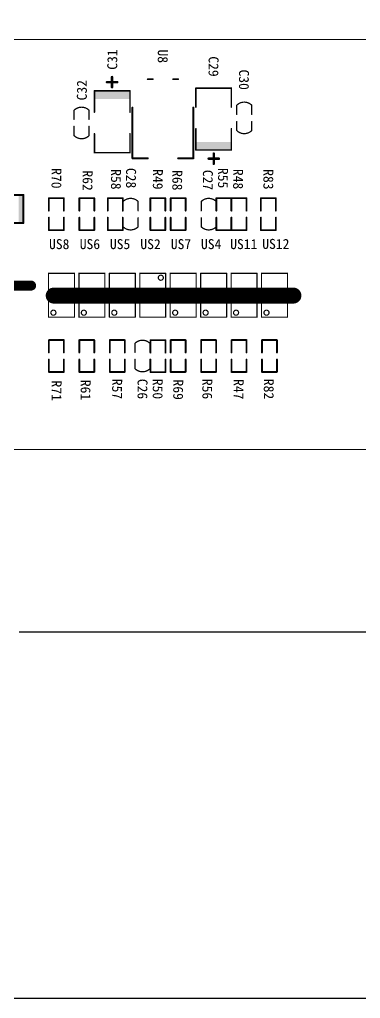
# Model space of a CAD drawing. Extents: x 695 to 1054, y 394 to 590.
# Drawn here: x 830.3 to 864.4, y 394.4 to 492.5 of the extents above; entities that cross this region are included whole.
import ezdxf

# ---------------------------------------------------------------- set-up
doc = ezdxf.new("R2010")
doc.units = 0
doc.header["$MEASUREMENT"] = 0
doc.layers.get('0').update_dxf_attribs({"linetype": 'CONTINUOUS'})
doc.layers.get('Defpoints').update_dxf_attribs({"linetype": 'CONTINUOUS'})
doc.layers.add('BOTTOMOVERLAY', color=7, linetype='CONTINUOUS')
doc.layers.add('KEEPOUTLAYER', color=6, linetype='CONTINUOUS')
doc.styles.get("Standard").update_dxf_attribs({"font": ''})
doc.styles.get('Standard').set_extended_font_data('SimSun')
doc.dimstyles.get("Standard").update_dxf_attribs({"dimtxt": 0.18, "dimasz": 0.18, "dimexe": 0.18, "dimexo": 0.0625, "dimgap": 0.09, "dimtad": 0, "dimtih": 1, "dimtoh": 1, "dimdec": 4, "dimzin": 0, "dimdsep": 46, "dimtxsty": 'Standard', "dimcen": 0.09, "dimadec": 0, "dimazin": 0, "dimtfac": 1, "dimtdec": 4, "dimtofl": 0, "dimtmove": 0, "dimatfit": 0, "dimfxl": 1, "dimtolj": 1, "dimtzin": 0, "dimarcsym": 0})

# ---------------------------------------------------------------- blocks, each defined once
blk = doc.blocks.new('SSOP_EL3H7_B_6')
at = {"layer": 'BOTTOMOVERLAY', "const_width": 0.12}
for points in [[(-2.2, 1.3), (-2.2, -1.3)], [(-2.2, 1.3), (2.2, 1.3)], [(2.2, 1.3), (2.2, -1.3)], [(-2.2, -1.3), (2.2, -1.3)]]:
    blk.add_lwpolyline(points, dxfattribs=at)
at = {"layer": 'BOTTOMOVERLAY'}
for points, const_width in [([(-2.23, 1.3, 1), (-2.17, 1.3, 1)], 0.0599), ([(-2.23, 1.3, 1), (-2.17, 1.3, 1)], 0.0599), ([(2.17, 1.3, 1), (2.23, 1.3, 1)], 0.0599), ([(2.17, 1.3, 1), (2.23, 1.3, 1)], 0.0599), ([(-1.5, -0.805, 1), (-2.007, -0.805, 1)], 0.12), ([(-2.037, -0.805, 1), (-1.977, -0.805, 1)], 0.0599), ([(-1.53, -0.805, 1), (-1.47, -0.805, 1)], 0.0599), ([(-2.23, -1.3, 1), (-2.17, -1.3, 1)], 0.0599), ([(-2.23, -1.3, 1), (-2.17, -1.3, 1)], 0.0599), ([(2.17, -1.3, 1), (2.23, -1.3, 1)], 0.0599), ([(2.17, -1.3, 1), (2.23, -1.3, 1)], 0.0599)]:
    blk.add_lwpolyline(points, format="xyb", close=True, dxfattribs=dict(at, const_width=const_width))
blk = doc.blocks.new('SSOP_EL3H7_B_7')
at = {"layer": 'BOTTOMOVERLAY', "const_width": 0.12}
for points in [[(-2.2, 1.3), (-2.2, -1.3)], [(-2.2, 1.3), (2.2, 1.3)], [(2.2, 1.3), (2.2, -1.3)], [(-2.2, -1.3), (2.2, -1.3)]]:
    blk.add_lwpolyline(points, dxfattribs=at)
at = {"layer": 'BOTTOMOVERLAY'}
for points, const_width in [([(-2.23, 1.3, 1), (-2.17, 1.3, 1)], 0.0599), ([(-2.23, 1.3, 1), (-2.17, 1.3, 1)], 0.0599), ([(2.17, 1.3, 1), (2.23, 1.3, 1)], 0.0599), ([(2.17, 1.3, 1), (2.23, 1.3, 1)], 0.0599), ([(-1.5, -0.805, 1), (-2.007, -0.805, 1)], 0.12), ([(-2.037, -0.805, 1), (-1.977, -0.805, 1)], 0.0599), ([(-1.53, -0.805, 1), (-1.47, -0.805, 1)], 0.0599), ([(-2.23, -1.3, 1), (-2.17, -1.3, 1)], 0.0599), ([(-2.23, -1.3, 1), (-2.17, -1.3, 1)], 0.0599), ([(2.17, -1.3, 1), (2.23, -1.3, 1)], 0.0599), ([(2.17, -1.3, 1), (2.23, -1.3, 1)], 0.0599)]:
    blk.add_lwpolyline(points, format="xyb", close=True, dxfattribs=dict(at, const_width=const_width))
blk = doc.blocks.new('SSOP_EL3H7_B_8')
at = {"layer": 'BOTTOMOVERLAY', "const_width": 0.12}
for points in [[(-2.2, 1.3), (-2.2, -1.3)], [(-2.2, 1.3), (2.2, 1.3)], [(2.2, 1.3), (2.2, -1.3)], [(-2.2, -1.3), (2.2, -1.3)]]:
    blk.add_lwpolyline(points, dxfattribs=at)
at = {"layer": 'BOTTOMOVERLAY'}
for points, const_width in [([(-2.23, 1.3, 1), (-2.17, 1.3, 1)], 0.0599), ([(-2.23, 1.3, 1), (-2.17, 1.3, 1)], 0.0599), ([(2.17, 1.3, 1), (2.23, 1.3, 1)], 0.0599), ([(2.17, 1.3, 1), (2.23, 1.3, 1)], 0.0599), ([(-1.5, -0.805, 1), (-2.007, -0.805, 1)], 0.12), ([(-2.037, -0.805, 1), (-1.977, -0.805, 1)], 0.0599), ([(-1.53, -0.805, 1), (-1.47, -0.805, 1)], 0.0599), ([(-2.23, -1.3, 1), (-2.17, -1.3, 1)], 0.0599), ([(-2.23, -1.3, 1), (-2.17, -1.3, 1)], 0.0599), ([(2.17, -1.3, 1), (2.23, -1.3, 1)], 0.0599), ([(2.17, -1.3, 1), (2.23, -1.3, 1)], 0.0599)]:
    blk.add_lwpolyline(points, format="xyb", close=True, dxfattribs=dict(at, const_width=const_width))
blk = doc.blocks.new('SSOP_EL3H7_B_9')
at = {"layer": 'BOTTOMOVERLAY', "const_width": 0.12}
for points in [[(-2.2, 1.3), (-2.2, -1.3)], [(-2.2, 1.3), (2.2, 1.3)], [(2.2, 1.3), (2.2, -1.3)], [(-2.2, -1.3), (2.2, -1.3)]]:
    blk.add_lwpolyline(points, dxfattribs=at)
at = {"layer": 'BOTTOMOVERLAY'}
for points, const_width in [([(-2.23, 1.3, 1), (-2.17, 1.3, 1)], 0.0599), ([(-2.23, 1.3, 1), (-2.17, 1.3, 1)], 0.0599), ([(2.17, 1.3, 1), (2.23, 1.3, 1)], 0.0599), ([(2.17, 1.3, 1), (2.23, 1.3, 1)], 0.0599), ([(-1.5, -0.805, 1), (-2.007, -0.805, 1)], 0.12), ([(-2.037, -0.805, 1), (-1.977, -0.805, 1)], 0.0599), ([(-1.53, -0.805, 1), (-1.47, -0.805, 1)], 0.0599), ([(-2.23, -1.3, 1), (-2.17, -1.3, 1)], 0.0599), ([(-2.23, -1.3, 1), (-2.17, -1.3, 1)], 0.0599), ([(2.17, -1.3, 1), (2.23, -1.3, 1)], 0.0599), ([(2.17, -1.3, 1), (2.23, -1.3, 1)], 0.0599)]:
    blk.add_lwpolyline(points, format="xyb", close=True, dxfattribs=dict(at, const_width=const_width))
blk = doc.blocks.new('SSOP_EL3H7_B_10')
at = {"layer": 'BOTTOMOVERLAY', "const_width": 0.12}
for points in [[(-2.2, -1.3), (-2.2, 1.3)], [(2.2, 1.3), (-2.2, 1.3)], [(2.2, -1.3), (2.2, 1.3)], [(2.2, -1.3), (-2.2, -1.3)]]:
    blk.add_lwpolyline(points, dxfattribs=at)
at = {"layer": 'BOTTOMOVERLAY'}
for points, const_width in [([(-2.23, 1.3, 1), (-2.17, 1.3, 1)], 0.0599), ([(-2.23, 1.3, 1), (-2.17, 1.3, 1)], 0.0599), ([(2.17, 1.3, 1), (2.23, 1.3, 1)], 0.0599), ([(2.17, 1.3, 1), (2.23, 1.3, 1)], 0.0599), ([(-1.5, -0.805, 1), (-2.007, -0.805, 1)], 0.12), ([(-2.037, -0.805, 1), (-1.977, -0.805, 1)], 0.0599), ([(-1.53, -0.805, 1), (-1.47, -0.805, 1)], 0.0599), ([(-2.23, -1.3, 1), (-2.17, -1.3, 1)], 0.0599), ([(-2.23, -1.3, 1), (-2.17, -1.3, 1)], 0.0599), ([(2.17, -1.3, 1), (2.23, -1.3, 1)], 0.0599), ([(2.17, -1.3, 1), (2.23, -1.3, 1)], 0.0599)]:
    blk.add_lwpolyline(points, format="xyb", close=True, dxfattribs=dict(at, const_width=const_width))
blk = doc.blocks.new('SSOP_EL3H7_B_11')
at = {"layer": 'BOTTOMOVERLAY', "const_width": 0.12}
for points in [[(-2.2, 1.3), (-2.2, -1.3)], [(-2.2, 1.3), (2.2, 1.3)], [(2.2, 1.3), (2.2, -1.3)], [(-2.2, -1.3), (2.2, -1.3)]]:
    blk.add_lwpolyline(points, dxfattribs=at)
at = {"layer": 'BOTTOMOVERLAY'}
for points, const_width in [([(-2.23, 1.3, 1), (-2.17, 1.3, 1)], 0.0599), ([(-2.23, 1.3, 1), (-2.17, 1.3, 1)], 0.0599), ([(2.17, 1.3, 1), (2.23, 1.3, 1)], 0.0599), ([(2.17, 1.3, 1), (2.23, 1.3, 1)], 0.0599), ([(-1.5, -0.805, 1), (-2.007, -0.805, 1)], 0.12), ([(-2.037, -0.805, 1), (-1.977, -0.805, 1)], 0.0599), ([(-1.53, -0.805, 1), (-1.47, -0.805, 1)], 0.0599), ([(-2.23, -1.3, 1), (-2.17, -1.3, 1)], 0.0599), ([(-2.23, -1.3, 1), (-2.17, -1.3, 1)], 0.0599), ([(2.17, -1.3, 1), (2.23, -1.3, 1)], 0.0599), ([(2.17, -1.3, 1), (2.23, -1.3, 1)], 0.0599)]:
    blk.add_lwpolyline(points, format="xyb", close=True, dxfattribs=dict(at, const_width=const_width))
blk = doc.blocks.new('SOT_223_B_13')
at = {"layer": 'BOTTOMOVERLAY'}
for points, const_width in [([(4.559, 3.048), (-0.521, 3.048)], 0.2), ([(4.559, 1.524), (4.559, 3.048)], 0.2), ([(-3.365, 1.016), (-3.365, 1.524)], 0.178), ([(-3.365, -1.524), (-3.365, -1.016)], 0.178), ([(4.559, -3.048), (4.559, -1.524)], 0.2), ([(4.559, -3.048), (-0.521, -3.048)], 0.2)]:
    blk.add_lwpolyline(points, dxfattribs=dict(at, const_width=const_width))
for points, const_width in [([(-0.571, 3.048, 1), (-0.471, 3.048, 1)], 0.1), ([(4.509, 3.048, 1), (4.609, 3.048, 1)], 0.1), ([(4.509, 3.048, 1), (4.609, 3.048, 1)], 0.1), ([(-3.41, 1.524, 1), (-3.321, 1.524, 1)], 0.0889), ([(-3.41, 1.016, 1), (-3.321, 1.016, 1)], 0.0889), ([(4.509, 1.524, 1), (4.609, 1.524, 1)], 0.1), ([(-3.41, -1.016, 1), (-3.321, -1.016, 1)], 0.0889), ([(-3.41, -1.524, 1), (-3.321, -1.524, 1)], 0.0889), ([(4.509, -1.524, 1), (4.609, -1.524, 1)], 0.1), ([(-0.571, -3.048, 1), (-0.471, -3.048, 1)], 0.1), ([(4.509, -3.048, 1), (4.609, -3.048, 1)], 0.1), ([(4.509, -3.048, 1), (4.609, -3.048, 1)], 0.1)]:
    blk.add_lwpolyline(points, format="xyb", close=True, dxfattribs=dict(at, const_width=const_width))
blk = doc.blocks.new('0603_B_24')
at = {"layer": 'BOTTOMOVERLAY', "const_width": 0.178}
for points in [[(-0.75, 0.35), (-0.75, 1.6)], [(-0.75, 1.6), (0.75, 1.6)], [(0.75, 0.35), (0.75, 1.6)], [(-0.75, -1.6), (-0.75, -0.35)], [(0.75, -1.6), (0.75, -0.35)], [(-0.75, -1.6), (0.75, -1.6)]]:
    blk.add_lwpolyline(points, dxfattribs=at)
at = {"layer": 'BOTTOMOVERLAY', "const_width": 0.0889}
for points in [[(-0.794, 1.6, 1), (-0.706, 1.6, 1)], [(-0.794, 1.6, 1), (-0.706, 1.6, 1)], [(0.706, 1.6, 1), (0.794, 1.6, 1)], [(0.706, 1.6, 1), (0.794, 1.6, 1)], [(-0.794, 0.35, 1), (-0.706, 0.35, 1)], [(0.706, 0.35, 1), (0.794, 0.35, 1)], [(-0.794, -0.35, 1), (-0.706, -0.35, 1)], [(0.706, -0.35, 1), (0.794, -0.35, 1)], [(-0.794, -1.6, 1), (-0.706, -1.6, 1)], [(-0.794, -1.6, 1), (-0.706, -1.6, 1)], [(0.706, -1.6, 1), (0.794, -1.6, 1)], [(0.706, -1.6, 1), (0.794, -1.6, 1)]]:
    blk.add_lwpolyline(points, format="xyb", close=True, dxfattribs=at)
blk = doc.blocks.new('0603_B_25')
at = {"layer": 'BOTTOMOVERLAY', "const_width": 0.178}
for points in [[(-0.75, 0.35), (-0.75, 1.6)], [(-0.75, 1.6), (0.75, 1.6)], [(0.75, 0.35), (0.75, 1.6)], [(-0.75, -1.6), (-0.75, -0.35)], [(0.75, -1.6), (0.75, -0.35)], [(-0.75, -1.6), (0.75, -1.6)]]:
    blk.add_lwpolyline(points, dxfattribs=at)
at = {"layer": 'BOTTOMOVERLAY', "const_width": 0.0889}
for points in [[(-0.794, 1.6, 1), (-0.706, 1.6, 1)], [(-0.794, 1.6, 1), (-0.706, 1.6, 1)], [(0.706, 1.6, 1), (0.794, 1.6, 1)], [(0.706, 1.6, 1), (0.794, 1.6, 1)], [(-0.794, 0.35, 1), (-0.706, 0.35, 1)], [(0.706, 0.35, 1), (0.794, 0.35, 1)], [(-0.794, -0.35, 1), (-0.706, -0.35, 1)], [(0.706, -0.35, 1), (0.794, -0.35, 1)], [(-0.794, -1.6, 1), (-0.706, -1.6, 1)], [(-0.794, -1.6, 1), (-0.706, -1.6, 1)], [(0.706, -1.6, 1), (0.794, -1.6, 1)], [(0.706, -1.6, 1), (0.794, -1.6, 1)]]:
    blk.add_lwpolyline(points, format="xyb", close=True, dxfattribs=at)
blk = doc.blocks.new('0603_B_26')
at = {"layer": 'BOTTOMOVERLAY', "const_width": 0.178}
for points in [[(-0.75, 0.35), (-0.75, 1.6)], [(-0.75, 1.6), (0.75, 1.6)], [(0.75, 0.35), (0.75, 1.6)], [(-0.75, -1.6), (-0.75, -0.35)], [(0.75, -1.6), (0.75, -0.35)], [(-0.75, -1.6), (0.75, -1.6)]]:
    blk.add_lwpolyline(points, dxfattribs=at)
at = {"layer": 'BOTTOMOVERLAY', "const_width": 0.0889}
for points in [[(-0.794, 1.6, 1), (-0.706, 1.6, 1)], [(-0.794, 1.6, 1), (-0.706, 1.6, 1)], [(0.706, 1.6, 1), (0.794, 1.6, 1)], [(0.706, 1.6, 1), (0.794, 1.6, 1)], [(-0.794, 0.35, 1), (-0.706, 0.35, 1)], [(0.706, 0.35, 1), (0.794, 0.35, 1)], [(-0.794, -0.35, 1), (-0.706, -0.35, 1)], [(0.706, -0.35, 1), (0.794, -0.35, 1)], [(-0.794, -1.6, 1), (-0.706, -1.6, 1)], [(-0.794, -1.6, 1), (-0.706, -1.6, 1)], [(0.706, -1.6, 1), (0.794, -1.6, 1)], [(0.706, -1.6, 1), (0.794, -1.6, 1)]]:
    blk.add_lwpolyline(points, format="xyb", close=True, dxfattribs=at)
blk = doc.blocks.new('0603_B_32')
at = {"layer": 'BOTTOMOVERLAY', "const_width": 0.178}
for points in [[(-0.75, 1.6), (0.75, 1.6)], [(-0.75, 0.35), (-0.75, 1.6)], [(0.75, 0.35), (0.75, 1.6)], [(-0.75, -1.6), (-0.75, -0.35)], [(0.75, -1.6), (0.75, -0.35)], [(-0.75, -1.6), (0.75, -1.6)]]:
    blk.add_lwpolyline(points, dxfattribs=at)
at = {"layer": 'BOTTOMOVERLAY', "const_width": 0.0889}
for points in [[(-0.794, 1.6, 1), (-0.706, 1.6, 1)], [(-0.794, 1.6, 1), (-0.706, 1.6, 1)], [(0.706, 1.6, 1), (0.794, 1.6, 1)], [(0.706, 1.6, 1), (0.794, 1.6, 1)], [(-0.794, 0.35, 1), (-0.706, 0.35, 1)], [(0.706, 0.35, 1), (0.794, 0.35, 1)], [(-0.794, -0.35, 1), (-0.706, -0.35, 1)], [(0.706, -0.35, 1), (0.794, -0.35, 1)], [(-0.794, -1.6, 1), (-0.706, -1.6, 1)], [(-0.794, -1.6, 1), (-0.706, -1.6, 1)], [(0.706, -1.6, 1), (0.794, -1.6, 1)], [(0.706, -1.6, 1), (0.794, -1.6, 1)]]:
    blk.add_lwpolyline(points, format="xyb", close=True, dxfattribs=at)
blk = doc.blocks.new('0603_B_33')
at = {"layer": 'BOTTOMOVERLAY', "const_width": 0.178}
for points in [[(0.75, 1.6), (-0.75, 1.6)], [(-0.75, 1.6), (-0.75, 0.35)], [(0.75, 1.6), (0.75, 0.35)], [(-0.75, -0.35), (-0.75, -1.6)], [(0.75, -0.35), (0.75, -1.6)], [(0.75, -1.6), (-0.75, -1.6)]]:
    blk.add_lwpolyline(points, dxfattribs=at)
at = {"layer": 'BOTTOMOVERLAY', "const_width": 0.0889}
for points in [[(-0.794, 1.6, 1), (-0.706, 1.6, 1)], [(-0.794, 1.6, 1), (-0.706, 1.6, 1)], [(0.706, 1.6, 1), (0.794, 1.6, 1)], [(0.706, 1.6, 1), (0.794, 1.6, 1)], [(-0.794, 0.35, 1), (-0.706, 0.35, 1)], [(0.706, 0.35, 1), (0.794, 0.35, 1)], [(-0.794, -0.35, 1), (-0.706, -0.35, 1)], [(0.706, -0.35, 1), (0.794, -0.35, 1)], [(-0.794, -1.6, 1), (-0.706, -1.6, 1)], [(-0.794, -1.6, 1), (-0.706, -1.6, 1)], [(0.706, -1.6, 1), (0.794, -1.6, 1)], [(0.706, -1.6, 1), (0.794, -1.6, 1)]]:
    blk.add_lwpolyline(points, format="xyb", close=True, dxfattribs=at)
blk = doc.blocks.new('0603_B_35')
at = {"layer": 'BOTTOMOVERLAY', "const_width": 0.178}
for points in [[(0.75, 1.6), (-0.75, 1.6)], [(-0.75, 1.6), (-0.75, 0.35)], [(0.75, 1.6), (0.75, 0.35)], [(-0.75, -0.35), (-0.75, -1.6)], [(0.75, -0.35), (0.75, -1.6)], [(0.75, -1.6), (-0.75, -1.6)]]:
    blk.add_lwpolyline(points, dxfattribs=at)
at = {"layer": 'BOTTOMOVERLAY', "const_width": 0.0889}
for points in [[(-0.794, 1.6, 1), (-0.706, 1.6, 1)], [(-0.794, 1.6, 1), (-0.706, 1.6, 1)], [(0.706, 1.6, 1), (0.794, 1.6, 1)], [(0.706, 1.6, 1), (0.794, 1.6, 1)], [(-0.794, 0.35, 1), (-0.706, 0.35, 1)], [(0.706, 0.35, 1), (0.794, 0.35, 1)], [(-0.794, -0.35, 1), (-0.706, -0.35, 1)], [(0.706, -0.35, 1), (0.794, -0.35, 1)], [(-0.794, -1.6, 1), (-0.706, -1.6, 1)], [(-0.794, -1.6, 1), (-0.706, -1.6, 1)], [(0.706, -1.6, 1), (0.794, -1.6, 1)], [(0.706, -1.6, 1), (0.794, -1.6, 1)]]:
    blk.add_lwpolyline(points, format="xyb", close=True, dxfattribs=at)
blk = doc.blocks.new('0603_B_36')
at = {"layer": 'BOTTOMOVERLAY', "const_width": 0.178}
for points in [[(-0.75, 1.6), (0.75, 1.6)], [(-0.75, 1.6), (-0.75, 0.35)], [(0.75, 1.6), (0.75, 0.35)], [(-0.75, -0.35), (-0.75, -1.6)], [(0.75, -0.35), (0.75, -1.6)], [(-0.75, -1.6), (0.75, -1.6)]]:
    blk.add_lwpolyline(points, dxfattribs=at)
at = {"layer": 'BOTTOMOVERLAY', "const_width": 0.0889}
for points in [[(-0.794, 1.6, 1), (-0.706, 1.6, 1)], [(-0.794, 1.6, 1), (-0.706, 1.6, 1)], [(0.706, 1.6, 1), (0.794, 1.6, 1)], [(0.706, 1.6, 1), (0.794, 1.6, 1)], [(-0.794, 0.35, 1), (-0.706, 0.35, 1)], [(0.706, 0.35, 1), (0.794, 0.35, 1)], [(-0.794, -0.35, 1), (-0.706, -0.35, 1)], [(0.706, -0.35, 1), (0.794, -0.35, 1)], [(-0.794, -1.6, 1), (-0.706, -1.6, 1)], [(-0.794, -1.6, 1), (-0.706, -1.6, 1)], [(0.706, -1.6, 1), (0.794, -1.6, 1)], [(0.706, -1.6, 1), (0.794, -1.6, 1)]]:
    blk.add_lwpolyline(points, format="xyb", close=True, dxfattribs=at)
blk = doc.blocks.new('0603_B_37')
at = {"layer": 'BOTTOMOVERLAY', "const_width": 0.178}
for points in [[(0.75, 1.6), (-0.75, 1.6)], [(-0.75, 1.6), (-0.75, 0.35)], [(0.75, 1.6), (0.75, 0.35)], [(-0.75, -0.35), (-0.75, -1.6)], [(0.75, -0.35), (0.75, -1.6)], [(0.75, -1.6), (-0.75, -1.6)]]:
    blk.add_lwpolyline(points, dxfattribs=at)
at = {"layer": 'BOTTOMOVERLAY', "const_width": 0.0889}
for points in [[(-0.794, 1.6, 1), (-0.706, 1.6, 1)], [(-0.794, 1.6, 1), (-0.706, 1.6, 1)], [(0.706, 1.6, 1), (0.794, 1.6, 1)], [(0.706, 1.6, 1), (0.794, 1.6, 1)], [(-0.794, 0.35, 1), (-0.706, 0.35, 1)], [(0.706, 0.35, 1), (0.794, 0.35, 1)], [(-0.794, -0.35, 1), (-0.706, -0.35, 1)], [(0.706, -0.35, 1), (0.794, -0.35, 1)], [(-0.794, -1.6, 1), (-0.706, -1.6, 1)], [(-0.794, -1.6, 1), (-0.706, -1.6, 1)], [(0.706, -1.6, 1), (0.794, -1.6, 1)], [(0.706, -1.6, 1), (0.794, -1.6, 1)]]:
    blk.add_lwpolyline(points, format="xyb", close=True, dxfattribs=at)
blk = doc.blocks.new('0603_B_38')
at = {"layer": 'BOTTOMOVERLAY', "const_width": 0.178}
for points in [[(0.75, 1.6), (-0.75, 1.6)], [(-0.75, 1.6), (-0.75, 0.35)], [(0.75, 1.6), (0.75, 0.35)], [(-0.75, -0.35), (-0.75, -1.6)], [(0.75, -0.35), (0.75, -1.6)], [(0.75, -1.6), (-0.75, -1.6)]]:
    blk.add_lwpolyline(points, dxfattribs=at)
at = {"layer": 'BOTTOMOVERLAY', "const_width": 0.0889}
for points in [[(-0.794, 1.6, 1), (-0.706, 1.6, 1)], [(-0.794, 1.6, 1), (-0.706, 1.6, 1)], [(0.706, 1.6, 1), (0.794, 1.6, 1)], [(0.706, 1.6, 1), (0.794, 1.6, 1)], [(-0.794, 0.35, 1), (-0.706, 0.35, 1)], [(0.706, 0.35, 1), (0.794, 0.35, 1)], [(-0.794, -0.35, 1), (-0.706, -0.35, 1)], [(0.706, -0.35, 1), (0.794, -0.35, 1)], [(-0.794, -1.6, 1), (-0.706, -1.6, 1)], [(-0.794, -1.6, 1), (-0.706, -1.6, 1)], [(0.706, -1.6, 1), (0.794, -1.6, 1)], [(0.706, -1.6, 1), (0.794, -1.6, 1)]]:
    blk.add_lwpolyline(points, format="xyb", close=True, dxfattribs=at)
blk = doc.blocks.new('0603_B_41')
at = {"layer": 'BOTTOMOVERLAY', "const_width": 0.178}
for points in [[(-1.613, 0.766), (-0.363, 0.766)], [(-1.613, 0.766), (-1.613, -0.734)], [(0.337, 0.766), (1.587, 0.766)], [(1.587, 0.766), (1.587, -0.734)], [(-1.613, -0.734), (-0.363, -0.734)], [(0.337, -0.734), (1.587, -0.734)]]:
    blk.add_lwpolyline(points, dxfattribs=at)
at = {"layer": 'BOTTOMOVERLAY', "const_width": 0.0889}
for points in [[(-1.657, 0.766, 1), (-1.568, 0.766, 1)], [(-1.657, 0.766, 1), (-1.568, 0.766, 1)], [(-0.407, 0.766, 1), (-0.318, 0.766, 1)], [(0.293, 0.766, 1), (0.382, 0.766, 1)], [(1.543, 0.766, 1), (1.632, 0.766, 1)], [(1.543, 0.766, 1), (1.632, 0.766, 1)], [(-1.657, -0.734, 1), (-1.568, -0.734, 1)], [(-1.657, -0.734, 1), (-1.568, -0.734, 1)], [(-0.407, -0.734, 1), (-0.318, -0.734, 1)], [(0.293, -0.734, 1), (0.382, -0.734, 1)], [(1.543, -0.734, 1), (1.632, -0.734, 1)], [(1.543, -0.734, 1), (1.632, -0.734, 1)]]:
    blk.add_lwpolyline(points, format="xyb", close=True, dxfattribs=at)
blk = doc.blocks.new('4007_4148_SMT_B_50')
at = {"layer": 'BOTTOMOVERLAY', "const_width": 0.203}
for points in [[(-3.468, 1.397), (-3.468, -1.422)], [(3.796, 1.397), (-3.468, 1.397)], [(3.796, 1.397), (3.796, -1.422)], [(-0.344, 0), (-0.928, 0)], [(0.469, -0.051), (-0.344, 0.762)], [(-0.344, 0.762), (-0.344, -0.838)], [(0.494, 0), (-0.344, -0.838)], [(0.494, -0.051), (0.469, -0.051)], [(0.494, 0.813), (0.494, -0.864)], [(1.078, -0.025), (0.494, -0.025)], [(3.796, -1.422), (-3.468, -1.422)]]:
    blk.add_lwpolyline(points, dxfattribs=at)
at = {"layer": 'BOTTOMOVERLAY', "const_width": 0.102}
for points in [[(-3.519, 1.397, 1), (-3.418, 1.397, 1)], [(-3.519, 1.397, 1), (-3.418, 1.397, 1)], [(3.745, 1.397, 1), (3.847, 1.397, 1)], [(3.745, 1.397, 1), (3.847, 1.397, 1)], [(-0.979, 0, 1), (-0.878, 0, 1)], [(-0.395, 0.762, 1), (-0.293, 0.762, 1)], [(-0.395, 0.762, 1), (-0.293, 0.762, 1)], [(-0.395, 0, 1), (-0.293, 0, 1)], [(0.418, -0.051, 1), (0.519, -0.051, 1)], [(0.418, -0.051, 1), (0.519, -0.051, 1)], [(0.443, 0.813, 1), (0.545, 0.813, 1)], [(0.443, 0, 1), (0.545, 0, 1)], [(0.443, -0.025, 1), (0.545, -0.025, 1)], [(0.443, -0.051, 1), (0.545, -0.051, 1)], [(1.027, -0.025, 1), (1.129, -0.025, 1)], [(-0.395, -0.838, 1), (-0.293, -0.838, 1)], [(-0.395, -0.838, 1), (-0.293, -0.838, 1)], [(0.443, -0.864, 1), (0.545, -0.864, 1)], [(-3.519, -1.422, 1), (-3.418, -1.422, 1)], [(-3.519, -1.422, 1), (-3.418, -1.422, 1)], [(3.745, -1.422, 1), (3.847, -1.422, 1)], [(3.745, -1.422, 1), (3.847, -1.422, 1)]]:
    blk.add_lwpolyline(points, format="xyb", close=True, dxfattribs=at)
at = {"layer": 'BOTTOMOVERLAY'}
blk.add_solid([(3.339, -1.499), (3.9, -1.499), (3.339, 1.499), (3.9, 1.499)], dxfattribs=at)
blk = doc.blocks.new('0603C_B_59')
at = {"layer": 'BOTTOMOVERLAY', "const_width": 0.127}
for points in [[(-1.27, -0.734, -0.414213), (-1.27, 0.766)], [(1.27, 0.766, -0.414213), (1.27, -0.734)]]:
    blk.add_lwpolyline(points, format="xyb", dxfattribs=at)
at = {"layer": 'BOTTOMOVERLAY', "const_width": 0.0635}
for points in [[(-1.302, 0.766, 1), (-1.238, 0.766, 1)], [(-1.302, 0.766, 1), (-1.238, 0.766, 1)], [(-0.394, 0.766, 1), (-0.331, 0.766, 1)], [(0.306, 0.766, 1), (0.369, 0.766, 1)], [(1.238, 0.766, 1), (1.302, 0.766, 1)], [(1.238, 0.766, 1), (1.302, 0.766, 1)], [(-1.302, -0.734, 1), (-1.238, -0.734, 1)], [(-1.302, -0.734, 1), (-1.238, -0.734, 1)], [(-0.394, -0.734, 1), (-0.331, -0.734, 1)], [(0.306, -0.734, 1), (0.369, -0.734, 1)], [(1.238, -0.734, 1), (1.302, -0.734, 1)], [(1.238, -0.734, 1), (1.302, -0.734, 1)]]:
    blk.add_lwpolyline(points, format="xyb", close=True, dxfattribs=at)
at = {"layer": 'BOTTOMOVERLAY', "const_width": 0.127}
for points in [[(-0.363, 0.766), (-1.27, 0.766)], [(1.27, 0.766), (0.337, 0.766)], [(-0.363, -0.734), (-1.27, -0.734)], [(1.27, -0.734), (0.337, -0.734)]]:
    blk.add_lwpolyline(points, dxfattribs=at)
blk = doc.blocks.new('CAP_1206_B_60')
at = {"layer": 'BOTTOMOVERLAY'}
for points, const_width in [([(-2.984, 1.778), (-1.079, 1.778)], 0.15), ([(-2.984, 1.778), (-2.984, -1.778)], 0.15), ([(1.079, 1.778), (3.226, 1.778)], 0.15), ([(3.226, 1.778), (3.226, -1.778)], 0.15), ([(4.598, -0.015), (3.582, -0.015)], 0.254), ([(4.09, 0.493), (4.09, -0.523)], 0.254), ([(-2.984, -1.778), (-1.079, -1.778)], 0.15), ([(1.079, -1.778), (3.226, -1.778)], 0.15)]:
    blk.add_lwpolyline(points, dxfattribs=dict(at, const_width=const_width))
for points, const_width in [([(-3.022, 1.778, 1), (-2.947, 1.778, 1)], 0.075), ([(-3.022, 1.778, 1), (-2.947, 1.778, 1)], 0.075), ([(-1.117, 1.778, 1), (-1.042, 1.778, 1)], 0.075), ([(1.042, 1.778, 1), (1.117, 1.778, 1)], 0.075), ([(3.189, 1.778, 1), (3.264, 1.778, 1)], 0.075), ([(3.189, 1.778, 1), (3.264, 1.778, 1)], 0.075), ([(3.519, -0.015, 1), (3.646, -0.015, 1)], 0.127), ([(4.027, 0.493, 1), (4.154, 0.493, 1)], 0.127), ([(4.535, -0.015, 1), (4.662, -0.015, 1)], 0.127), ([(4.027, -0.523, 1), (4.154, -0.523, 1)], 0.127), ([(-3.022, -1.778, 1), (-2.947, -1.778, 1)], 0.075), ([(-3.022, -1.778, 1), (-2.947, -1.778, 1)], 0.075), ([(-1.117, -1.778, 1), (-1.042, -1.778, 1)], 0.075), ([(1.042, -1.778, 1), (1.117, -1.778, 1)], 0.075), ([(3.189, -1.778, 1), (3.264, -1.778, 1)], 0.075), ([(3.189, -1.778, 1), (3.264, -1.778, 1)], 0.075)]:
    blk.add_lwpolyline(points, format="xyb", close=True, dxfattribs=dict(at, const_width=const_width))
blk.add_solid([(2.406, -1.778), (3.244, -1.778), (2.406, 1.737), (3.244, 1.737)], dxfattribs=at)
blk = doc.blocks.new('0603C_B_61')
at = {"layer": 'BOTTOMOVERLAY', "const_width": 0.127}
for points in [[(-1.27, -0.734, -0.414213), (-1.27, 0.766)], [(1.27, 0.766, -0.414213), (1.27, -0.734)]]:
    blk.add_lwpolyline(points, format="xyb", dxfattribs=at)
for points in [[(-0.363, 0.766), (-1.27, 0.766)], [(1.27, 0.766), (0.337, 0.766)], [(-0.363, -0.734), (-1.27, -0.734)], [(1.27, -0.734), (0.337, -0.734)]]:
    blk.add_lwpolyline(points, dxfattribs=at)
at = {"layer": 'BOTTOMOVERLAY', "const_width": 0.0635}
for points in [[(-1.302, 0.766, 1), (-1.238, 0.766, 1)], [(-1.302, 0.766, 1), (-1.238, 0.766, 1)], [(-0.394, 0.766, 1), (-0.331, 0.766, 1)], [(0.306, 0.766, 1), (0.369, 0.766, 1)], [(1.238, 0.766, 1), (1.302, 0.766, 1)], [(1.238, 0.766, 1), (1.302, 0.766, 1)], [(-1.302, -0.734, 1), (-1.238, -0.734, 1)], [(-1.302, -0.734, 1), (-1.238, -0.734, 1)], [(-0.394, -0.734, 1), (-0.331, -0.734, 1)], [(0.306, -0.734, 1), (0.369, -0.734, 1)], [(1.238, -0.734, 1), (1.302, -0.734, 1)], [(1.238, -0.734, 1), (1.302, -0.734, 1)]]:
    blk.add_lwpolyline(points, format="xyb", close=True, dxfattribs=at)
blk = doc.blocks.new('CAP_1206_B_62')
at = {"layer": 'BOTTOMOVERLAY'}
for points, const_width in [([(-1.079, 1.778), (-2.984, 1.778)], 0.15), ([(-2.984, -1.778), (-2.984, 1.778)], 0.15), ([(3.226, 1.778), (1.079, 1.778)], 0.15), ([(3.226, -1.778), (3.226, 1.778)], 0.15), ([(3.582, -0.015), (4.598, -0.015)], 0.254), ([(4.09, -0.523), (4.09, 0.493)], 0.254), ([(-1.079, -1.778), (-2.984, -1.778)], 0.15), ([(3.226, -1.778), (1.079, -1.778)], 0.15)]:
    blk.add_lwpolyline(points, dxfattribs=dict(at, const_width=const_width))
for points, const_width in [([(-3.022, 1.778, 1), (-2.947, 1.778, 1)], 0.075), ([(-3.022, 1.778, 1), (-2.947, 1.778, 1)], 0.075), ([(-1.117, 1.778, 1), (-1.042, 1.778, 1)], 0.075), ([(1.042, 1.778, 1), (1.117, 1.778, 1)], 0.075), ([(3.189, 1.778, 1), (3.264, 1.778, 1)], 0.075), ([(3.189, 1.778, 1), (3.264, 1.778, 1)], 0.075), ([(3.519, -0.015, 1), (3.646, -0.015, 1)], 0.127), ([(4.027, 0.493, 1), (4.154, 0.493, 1)], 0.127), ([(4.535, -0.015, 1), (4.662, -0.015, 1)], 0.127), ([(4.027, -0.523, 1), (4.154, -0.523, 1)], 0.127), ([(-3.022, -1.778, 1), (-2.947, -1.778, 1)], 0.075), ([(-3.022, -1.778, 1), (-2.947, -1.778, 1)], 0.075), ([(-1.117, -1.778, 1), (-1.042, -1.778, 1)], 0.075), ([(1.042, -1.778, 1), (1.117, -1.778, 1)], 0.075), ([(3.189, -1.778, 1), (3.264, -1.778, 1)], 0.075), ([(3.189, -1.778, 1), (3.264, -1.778, 1)], 0.075)]:
    blk.add_lwpolyline(points, format="xyb", close=True, dxfattribs=dict(at, const_width=const_width))
blk.add_solid([(2.406, -1.778), (3.244, -1.778), (2.406, 1.737), (3.244, 1.737)], dxfattribs=at)
blk = doc.blocks.new('0603C_B_63')
at = {"layer": 'BOTTOMOVERLAY', "const_width": 0.127}
for points in [[(-1.27, -0.734, -0.414213), (-1.27, 0.766)], [(1.27, 0.766, -0.414213), (1.27, -0.734)]]:
    blk.add_lwpolyline(points, format="xyb", dxfattribs=at)
for points in [[(-0.363, 0.766), (-1.27, 0.766)], [(1.27, 0.766), (0.337, 0.766)], [(-0.363, -0.734), (-1.27, -0.734)], [(1.27, -0.734), (0.337, -0.734)]]:
    blk.add_lwpolyline(points, dxfattribs=at)
at = {"layer": 'BOTTOMOVERLAY', "const_width": 0.0635}
for points in [[(-1.302, 0.766, 1), (-1.238, 0.766, 1)], [(-1.302, 0.766, 1), (-1.238, 0.766, 1)], [(-0.394, 0.766, 1), (-0.331, 0.766, 1)], [(0.306, 0.766, 1), (0.369, 0.766, 1)], [(1.238, 0.766, 1), (1.302, 0.766, 1)], [(1.238, 0.766, 1), (1.302, 0.766, 1)], [(-1.302, -0.734, 1), (-1.238, -0.734, 1)], [(-1.302, -0.734, 1), (-1.238, -0.734, 1)], [(-0.394, -0.734, 1), (-0.331, -0.734, 1)], [(0.306, -0.734, 1), (0.369, -0.734, 1)], [(1.238, -0.734, 1), (1.302, -0.734, 1)], [(1.238, -0.734, 1), (1.302, -0.734, 1)]]:
    blk.add_lwpolyline(points, format="xyb", close=True, dxfattribs=at)
blk = doc.blocks.new('0603C_B_64')
at = {"layer": 'BOTTOMOVERLAY', "const_width": 0.127}
for points in [[(-1.27, -0.734, -0.414213), (-1.27, 0.766)], [(1.27, 0.766, -0.414213), (1.27, -0.734)]]:
    blk.add_lwpolyline(points, format="xyb", dxfattribs=at)
at = {"layer": 'BOTTOMOVERLAY', "const_width": 0.0635}
for points in [[(-1.302, 0.766, 1), (-1.238, 0.766, 1)], [(-1.302, 0.766, 1), (-1.238, 0.766, 1)], [(-0.394, 0.766, 1), (-0.331, 0.766, 1)], [(0.306, 0.766, 1), (0.369, 0.766, 1)], [(1.238, 0.766, 1), (1.302, 0.766, 1)], [(1.238, 0.766, 1), (1.302, 0.766, 1)], [(-1.302, -0.734, 1), (-1.238, -0.734, 1)], [(-1.302, -0.734, 1), (-1.238, -0.734, 1)], [(-0.394, -0.734, 1), (-0.331, -0.734, 1)], [(0.306, -0.734, 1), (0.369, -0.734, 1)], [(1.238, -0.734, 1), (1.302, -0.734, 1)], [(1.238, -0.734, 1), (1.302, -0.734, 1)]]:
    blk.add_lwpolyline(points, format="xyb", close=True, dxfattribs=at)
at = {"layer": 'BOTTOMOVERLAY', "const_width": 0.127}
for points in [[(-0.363, 0.766), (-1.27, 0.766)], [(1.27, 0.766), (0.337, 0.766)], [(-0.363, -0.734), (-1.27, -0.734)], [(1.27, -0.734), (0.337, -0.734)]]:
    blk.add_lwpolyline(points, dxfattribs=at)
blk = doc.blocks.new('0603C_B_65')
at = {"layer": 'BOTTOMOVERLAY', "const_width": 0.127}
for points in [[(-1.27, -0.734, -0.414213), (-1.27, 0.766)], [(1.27, 0.766, -0.414213), (1.27, -0.734)]]:
    blk.add_lwpolyline(points, format="xyb", dxfattribs=at)
at = {"layer": 'BOTTOMOVERLAY', "const_width": 0.0635}
for points in [[(-1.302, 0.766, 1), (-1.238, 0.766, 1)], [(-1.302, 0.766, 1), (-1.238, 0.766, 1)], [(-0.394, 0.766, 1), (-0.331, 0.766, 1)], [(0.306, 0.766, 1), (0.369, 0.766, 1)], [(1.238, 0.766, 1), (1.302, 0.766, 1)], [(1.238, 0.766, 1), (1.302, 0.766, 1)], [(-1.302, -0.734, 1), (-1.238, -0.734, 1)], [(-1.302, -0.734, 1), (-1.238, -0.734, 1)], [(-0.394, -0.734, 1), (-0.331, -0.734, 1)], [(0.306, -0.734, 1), (0.369, -0.734, 1)], [(1.238, -0.734, 1), (1.302, -0.734, 1)], [(1.238, -0.734, 1), (1.302, -0.734, 1)]]:
    blk.add_lwpolyline(points, format="xyb", close=True, dxfattribs=at)
at = {"layer": 'BOTTOMOVERLAY', "const_width": 0.127}
for points in [[(-1.27, 0.766), (-0.363, 0.766)], [(0.337, 0.766), (1.27, 0.766)], [(-1.27, -0.734), (-0.363, -0.734)], [(0.337, -0.734), (1.27, -0.734)]]:
    blk.add_lwpolyline(points, dxfattribs=at)
blk = doc.blocks.new('0603_B_78')
at = {"layer": 'BOTTOMOVERLAY', "const_width": 0.178}
for points in [[(0.75, 1.6), (-0.75, 1.6)], [(-0.75, 1.6), (-0.75, 0.35)], [(0.75, 1.6), (0.75, 0.35)], [(-0.75, -0.35), (-0.75, -1.6)], [(0.75, -0.35), (0.75, -1.6)], [(0.75, -1.6), (-0.75, -1.6)]]:
    blk.add_lwpolyline(points, dxfattribs=at)
at = {"layer": 'BOTTOMOVERLAY', "const_width": 0.0889}
for points in [[(-0.794, 1.6, 1), (-0.706, 1.6, 1)], [(-0.794, 1.6, 1), (-0.706, 1.6, 1)], [(0.706, 1.6, 1), (0.794, 1.6, 1)], [(0.706, 1.6, 1), (0.794, 1.6, 1)], [(-0.794, 0.35, 1), (-0.706, 0.35, 1)], [(0.706, 0.35, 1), (0.794, 0.35, 1)], [(-0.794, -0.35, 1), (-0.706, -0.35, 1)], [(0.706, -0.35, 1), (0.794, -0.35, 1)], [(-0.794, -1.6, 1), (-0.706, -1.6, 1)], [(-0.794, -1.6, 1), (-0.706, -1.6, 1)], [(0.706, -1.6, 1), (0.794, -1.6, 1)], [(0.706, -1.6, 1), (0.794, -1.6, 1)]]:
    blk.add_lwpolyline(points, format="xyb", close=True, dxfattribs=at)
blk = doc.blocks.new('0603_B_79')
at = {"layer": 'BOTTOMOVERLAY', "const_width": 0.178}
for points in [[(-0.75, 1.6), (0.75, 1.6)], [(-0.75, 0.35), (-0.75, 1.6)], [(0.75, 0.35), (0.75, 1.6)], [(-0.75, -1.6), (-0.75, -0.35)], [(0.75, -1.6), (0.75, -0.35)], [(-0.75, -1.6), (0.75, -1.6)]]:
    blk.add_lwpolyline(points, dxfattribs=at)
at = {"layer": 'BOTTOMOVERLAY', "const_width": 0.0889}
for points in [[(-0.794, 1.6, 1), (-0.706, 1.6, 1)], [(-0.794, 1.6, 1), (-0.706, 1.6, 1)], [(0.706, 1.6, 1), (0.794, 1.6, 1)], [(0.706, 1.6, 1), (0.794, 1.6, 1)], [(-0.794, 0.35, 1), (-0.706, 0.35, 1)], [(0.706, 0.35, 1), (0.794, 0.35, 1)], [(-0.794, -0.35, 1), (-0.706, -0.35, 1)], [(0.706, -0.35, 1), (0.794, -0.35, 1)], [(-0.794, -1.6, 1), (-0.706, -1.6, 1)], [(-0.794, -1.6, 1), (-0.706, -1.6, 1)], [(0.706, -1.6, 1), (0.794, -1.6, 1)], [(0.706, -1.6, 1), (0.794, -1.6, 1)]]:
    blk.add_lwpolyline(points, format="xyb", close=True, dxfattribs=at)
blk = doc.blocks.new('0603_B_80')
at = {"layer": 'BOTTOMOVERLAY', "const_width": 0.178}
for points in [[(-0.75, 1.6), (0.75, 1.6)], [(-0.75, 1.6), (-0.75, 0.35)], [(0.75, 1.6), (0.75, 0.35)], [(-0.75, -0.35), (-0.75, -1.6)], [(0.75, -0.35), (0.75, -1.6)], [(-0.75, -1.6), (0.75, -1.6)]]:
    blk.add_lwpolyline(points, dxfattribs=at)
at = {"layer": 'BOTTOMOVERLAY', "const_width": 0.0889}
for points in [[(-0.794, 1.6, 1), (-0.706, 1.6, 1)], [(-0.794, 1.6, 1), (-0.706, 1.6, 1)], [(0.706, 1.6, 1), (0.794, 1.6, 1)], [(0.706, 1.6, 1), (0.794, 1.6, 1)], [(-0.794, 0.35, 1), (-0.706, 0.35, 1)], [(0.706, 0.35, 1), (0.794, 0.35, 1)], [(-0.794, -0.35, 1), (-0.706, -0.35, 1)], [(0.706, -0.35, 1), (0.794, -0.35, 1)], [(-0.794, -1.6, 1), (-0.706, -1.6, 1)], [(-0.794, -1.6, 1), (-0.706, -1.6, 1)], [(0.706, -1.6, 1), (0.794, -1.6, 1)], [(0.706, -1.6, 1), (0.794, -1.6, 1)]]:
    blk.add_lwpolyline(points, format="xyb", close=True, dxfattribs=at)
blk = doc.blocks.new('0603_B_81')
at = {"layer": 'BOTTOMOVERLAY', "const_width": 0.178}
for points in [[(-0.75, 1.6), (0.75, 1.6)], [(-0.75, 1.6), (-0.75, 0.35)], [(0.75, 1.6), (0.75, 0.35)], [(-0.75, -0.35), (-0.75, -1.6)], [(0.75, -0.35), (0.75, -1.6)], [(-0.75, -1.6), (0.75, -1.6)]]:
    blk.add_lwpolyline(points, dxfattribs=at)
at = {"layer": 'BOTTOMOVERLAY', "const_width": 0.0889}
for points in [[(-0.794, 1.6, 1), (-0.706, 1.6, 1)], [(-0.794, 1.6, 1), (-0.706, 1.6, 1)], [(0.706, 1.6, 1), (0.794, 1.6, 1)], [(0.706, 1.6, 1), (0.794, 1.6, 1)], [(-0.794, 0.35, 1), (-0.706, 0.35, 1)], [(0.706, 0.35, 1), (0.794, 0.35, 1)], [(-0.794, -0.35, 1), (-0.706, -0.35, 1)], [(0.706, -0.35, 1), (0.794, -0.35, 1)], [(-0.794, -1.6, 1), (-0.706, -1.6, 1)], [(-0.794, -1.6, 1), (-0.706, -1.6, 1)], [(0.706, -1.6, 1), (0.794, -1.6, 1)], [(0.706, -1.6, 1), (0.794, -1.6, 1)]]:
    blk.add_lwpolyline(points, format="xyb", close=True, dxfattribs=at)
blk = doc.blocks.new('0603_B_84')
at = {"layer": 'BOTTOMOVERLAY', "const_width": 0.178}
for points in [[(-0.75, 1.6), (0.75, 1.6)], [(-0.75, 1.6), (-0.75, 0.35)], [(0.75, 1.6), (0.75, 0.35)], [(-0.75, -0.35), (-0.75, -1.6)], [(0.75, -0.35), (0.75, -1.6)], [(-0.75, -1.6), (0.75, -1.6)]]:
    blk.add_lwpolyline(points, dxfattribs=at)
at = {"layer": 'BOTTOMOVERLAY', "const_width": 0.0889}
for points in [[(-0.794, 1.6, 1), (-0.706, 1.6, 1)], [(-0.794, 1.6, 1), (-0.706, 1.6, 1)], [(0.706, 1.6, 1), (0.794, 1.6, 1)], [(0.706, 1.6, 1), (0.794, 1.6, 1)], [(-0.794, 0.35, 1), (-0.706, 0.35, 1)], [(0.706, 0.35, 1), (0.794, 0.35, 1)], [(-0.794, -0.35, 1), (-0.706, -0.35, 1)], [(0.706, -0.35, 1), (0.794, -0.35, 1)], [(-0.794, -1.6, 1), (-0.706, -1.6, 1)], [(-0.794, -1.6, 1), (-0.706, -1.6, 1)], [(0.706, -1.6, 1), (0.794, -1.6, 1)], [(0.706, -1.6, 1), (0.794, -1.6, 1)]]:
    blk.add_lwpolyline(points, format="xyb", close=True, dxfattribs=at)
blk = doc.blocks.new('0603_B_85')
at = {"layer": 'BOTTOMOVERLAY', "const_width": 0.178}
for points in [[(-0.75, 1.6), (0.75, 1.6)], [(-0.75, 1.6), (-0.75, 0.35)], [(0.75, 1.6), (0.75, 0.35)], [(-0.75, -0.35), (-0.75, -1.6)], [(0.75, -0.35), (0.75, -1.6)], [(-0.75, -1.6), (0.75, -1.6)]]:
    blk.add_lwpolyline(points, dxfattribs=at)
at = {"layer": 'BOTTOMOVERLAY', "const_width": 0.0889}
for points in [[(-0.794, 1.6, 1), (-0.706, 1.6, 1)], [(-0.794, 1.6, 1), (-0.706, 1.6, 1)], [(0.706, 1.6, 1), (0.794, 1.6, 1)], [(0.706, 1.6, 1), (0.794, 1.6, 1)], [(-0.794, 0.35, 1), (-0.706, 0.35, 1)], [(0.706, 0.35, 1), (0.794, 0.35, 1)], [(-0.794, -0.35, 1), (-0.706, -0.35, 1)], [(0.706, -0.35, 1), (0.794, -0.35, 1)], [(-0.794, -1.6, 1), (-0.706, -1.6, 1)], [(-0.794, -1.6, 1), (-0.706, -1.6, 1)], [(0.706, -1.6, 1), (0.794, -1.6, 1)], [(0.706, -1.6, 1), (0.794, -1.6, 1)]]:
    blk.add_lwpolyline(points, format="xyb", close=True, dxfattribs=at)
blk = doc.blocks.new('SSOP_EL3H7_B_87')
at = {"layer": 'BOTTOMOVERLAY', "const_width": 0.12}
for points in [[(-2.2, 1.3), (2.2, 1.3)], [(-2.2, 1.3), (-2.2, -1.3)], [(2.2, 1.3), (2.2, -1.3)], [(-2.2, -1.3), (2.2, -1.3)]]:
    blk.add_lwpolyline(points, dxfattribs=at)
at = {"layer": 'BOTTOMOVERLAY'}
for points, const_width in [([(-2.23, 1.3, 1), (-2.17, 1.3, 1)], 0.0599), ([(-2.23, 1.3, 1), (-2.17, 1.3, 1)], 0.0599), ([(2.17, 1.3, 1), (2.23, 1.3, 1)], 0.0599), ([(2.17, 1.3, 1), (2.23, 1.3, 1)], 0.0599), ([(-1.5, -0.805, 1), (-2.007, -0.805, 1)], 0.12), ([(-2.037, -0.805, 1), (-1.977, -0.805, 1)], 0.0599), ([(-1.53, -0.805, 1), (-1.47, -0.805, 1)], 0.0599), ([(-2.23, -1.3, 1), (-2.17, -1.3, 1)], 0.0599), ([(-2.23, -1.3, 1), (-2.17, -1.3, 1)], 0.0599), ([(2.17, -1.3, 1), (2.23, -1.3, 1)], 0.0599), ([(2.17, -1.3, 1), (2.23, -1.3, 1)], 0.0599)]:
    blk.add_lwpolyline(points, format="xyb", close=True, dxfattribs=dict(at, const_width=const_width))
blk = doc.blocks.new('SSOP_EL3H7_B_88')
at = {"layer": 'BOTTOMOVERLAY', "const_width": 0.12}
for points in [[(-2.2, 1.3), (2.2, 1.3)], [(-2.2, 1.3), (-2.2, -1.3)], [(2.2, 1.3), (2.2, -1.3)], [(-2.2, -1.3), (2.2, -1.3)]]:
    blk.add_lwpolyline(points, dxfattribs=at)
at = {"layer": 'BOTTOMOVERLAY'}
for points, const_width in [([(-2.23, 1.3, 1), (-2.17, 1.3, 1)], 0.0599), ([(-2.23, 1.3, 1), (-2.17, 1.3, 1)], 0.0599), ([(2.17, 1.3, 1), (2.23, 1.3, 1)], 0.0599), ([(2.17, 1.3, 1), (2.23, 1.3, 1)], 0.0599), ([(-1.5, -0.805, 1), (-2.007, -0.805, 1)], 0.12), ([(-2.037, -0.805, 1), (-1.977, -0.805, 1)], 0.0599), ([(-1.53, -0.805, 1), (-1.47, -0.805, 1)], 0.0599), ([(-2.23, -1.3, 1), (-2.17, -1.3, 1)], 0.0599), ([(-2.23, -1.3, 1), (-2.17, -1.3, 1)], 0.0599), ([(2.17, -1.3, 1), (2.23, -1.3, 1)], 0.0599), ([(2.17, -1.3, 1), (2.23, -1.3, 1)], 0.0599)]:
    blk.add_lwpolyline(points, format="xyb", close=True, dxfattribs=dict(at, const_width=const_width))
blk = doc.blocks.new('*D1292')
at = {"color": 0, "linetype": 'Continuous', "lineweight": -2}
for p, q in [((717.693, 449.39), (717.693, 430.923)), ((937.788, 449.39), (937.788, 430.923)), ((717.873, 431.103), (825.249, 431.103)), ((937.608, 431.103), (830.232, 431.103))]:
    blk.add_line(p, q, dxfattribs=at)
at = {"color": 0, "linetype": 'Continuous'}
for points in [[(717.873, 431.133), (717.873, 431.073), (717.693, 431.103)], [(937.608, 431.133), (937.608, 431.073), (937.788, 431.103)]]:
    blk.add_solid(points, dxfattribs=at)
at = {"layer": 'Defpoints', "color": 0, "linetype": 'Continuous'}
for p in [(717.693, 449.452), (937.788, 449.452), (937.788, 431.103)]:
    blk.add_point(p, dxfattribs=at)
at = {"color": 0, "linetype": 'Continuous', "insert": (827.74, 431.103), "char_height": 1.5, "attachment_point": 5}
blk.add_mtext('\\A1;220', dxfattribs=at)

msp = doc.modelspace()

# ---------------------------------------------------------------- linework, layer by layer
at = {"linetype": 'Continuous'}
msp.add_lwpolyline([(694.54233, 589.64868), (1053.59845, 589.60196), (1053.59845, 394.37757), (694.54233, 394.37757)], close=True, dxfattribs=at)
at = {"layer": 'KEEPOUTLAYER'}
for points, const_width in [([(937.8051, 490.51949), (717.8051, 490.51949)], 0.1), ([(831.4451, 465.8495), (824.4451, 465.8495)], 1), ([(857.70692, 464.8475), (833.70692, 464.8475)], 1.6), ([(937.7551, 449.41949), (717.8451, 449.41949)], 0.1)]:
    msp.add_lwpolyline(points, dxfattribs=dict(at, const_width=const_width))
for points, const_width in [([(831.6951, 465.8495, -1), (831.1951, 465.8495, -1)], 0.5), ([(834.10692, 464.8475, -1), (833.30692, 464.8475, -1)], 0.8), ([(858.10692, 464.8475, -1), (857.30692, 464.8475, -1)], 0.8)]:
    msp.add_lwpolyline(points, format="xyb", close=True, dxfattribs=dict(at, const_width=const_width))

# ---------------------------------------------------------------- block references
at = {"xscale": -1}
for name, p, rotation in [('CAP_1206_B_60', (839.5611, 482.1575), 270), ('SOT_223_B_13', (844.6411, 483.1735), 90), ('CAP_1206_B_62', (849.7211, 482.6655), 90), ('0603C_B_61', (852.7691, 482.6655), 270), ('0603C_B_59', (836.5131, 482.1575), 90), ('4007_4148_SMT_B_50', (826.8611, 473.5215), 180), ('0603C_B_63', (841.3931, 473.0135), 270), ('0603C_B_65', (849.2131, 473.0135), 270), ('SSOP_EL3H7_B_7', (834.4811, 464.8855), 270), ('SSOP_EL3H7_B_9', (837.5291, 464.8855), 270), ('SSOP_EL3H7_B_8', (840.5771, 464.8855), 270), ('SSOP_EL3H7_B_10', (843.6251, 464.8855), 90), ('SSOP_EL3H7_B_6', (846.6731, 464.8855), 270), ('SSOP_EL3H7_B_11', (849.7211, 464.8855), 270), ('SSOP_EL3H7_B_87', (852.7691, 464.8855), 270), ('SSOP_EL3H7_B_88', (855.8171, 464.8855), 270), ('0603_B_81', (833.9731, 458.7895), 180), ('0603_B_33', (837.0211, 458.7895), 180), ('0603_B_35', (840.0691, 458.7895), 180), ('0603C_B_64', (842.6091, 458.7895), 90), ('0603_B_41', (844.1331, 458.7895), 270), ('0603_B_79', (846.1651, 458.7895), 180), ('0603_B_36', (849.2131, 458.7895), 180), ('0603_B_26', (852.2611, 458.7895), 180), ('0603_B_84', (855.3091, 458.7895), 180)]:
    msp.add_blockref(name, p, dxfattribs=dict(at, rotation=rotation))
for name, p in [('0603_B_80', (833.9731, 473.0135)), ('0603_B_32', (837.0211, 473.0135)), ('0603_B_25', (839.8691, 473.0135)), ('0603_B_38', (844.1331, 473.0135)), ('0603_B_78', (846.1651, 473.0135)), ('0603_B_37', (850.7371, 473.0135)), ('0603_B_24', (852.2611, 473.0135)), ('0603_B_85', (855.1991, 473.0135))]:
    msp.add_blockref(name, p, dxfattribs=at)

# ---------------------------------------------------------------- texts
at = {"layer": 'BOTTOMOVERLAY'}
for s, rotation, p in [('C31', 90, (840.0691, 487.4915)), ('U8', 270, (844.1331, 489.5235)), ('C29', 270, (849.2131, 488.8377)), ('C30', 270, (852.2611, 487.5169)), ('C32', 90, (837.0211, 484.4181)), ('R70', 270, (833.4851, 477.6195)), ('R62', 270, (836.6051, 477.3995)), ('R58', 270, (839.4451, 477.5195)), ('C28', 270, (840.9551, 477.6495)), ('R49', 270, (843.6351, 477.5195)), ('R68', 270, (845.5851, 477.4295)), ('C27', 270, (848.6451, 477.4595)), ('R55', 270, (850.1651, 477.6495)), ('R48', 270, (851.6751, 477.5495)), ('R83', 270, (854.7051, 477.5195)), ('R57', 270, (839.5611, 456.5035)), ('C26', 270, (842.1011, 456.5035)), ('R50', 270, (843.6251, 456.5035)), ('R56', 270, (848.5851, 456.4995)), ('R47', 270, (851.7351, 456.4695)), ('R82', 270, (854.7451, 456.4995)), ('R71', 270, (833.4951, 456.3295)), ('R61', 270, (836.4051, 456.3995)), ('R69', 270, (845.6751, 456.4295))]:
    msp.add_text(s, height=1.000001, rotation=rotation, dxfattribs=at).set_placement(p)
for s, p in [('US8', (833.2365, 469.5083)), ('US6', (836.3099, 469.5083)), ('US5', (839.3325, 469.5083)), ('US2', (842.3805, 469.5083)), ('US7', (845.4285, 469.5083)), ('US4', (848.4511, 469.5083)), ('US11', (851.3721, 469.5083)), ('US12', (854.5851, 469.5295))]:
    msp.add_text(s, height=1.000001, dxfattribs=at).set_placement(p)

# ---------------------------------------------------------------- dimensions: what is measured, and where the dimension line sits
at = {"color": 6, "linetype": 'Continuous'}
dim = msp.add_linear_dim(base=(937.78758, 431.10308), p1=(717.6932, 449.45227), p2=(937.78758, 449.45227), dimstyle='Standard', override={"dimtxt": 1.5, "dimgap": 1, "dimdec": 0, "dimatfit": 3}, dxfattribs=at)
dim.commit()
dim.dimension.update_dxf_attribs({"geometry": '*D1292', "text_midpoint": (827.74039, 431.10308)})

doc.saveas('drawing.dxf')
